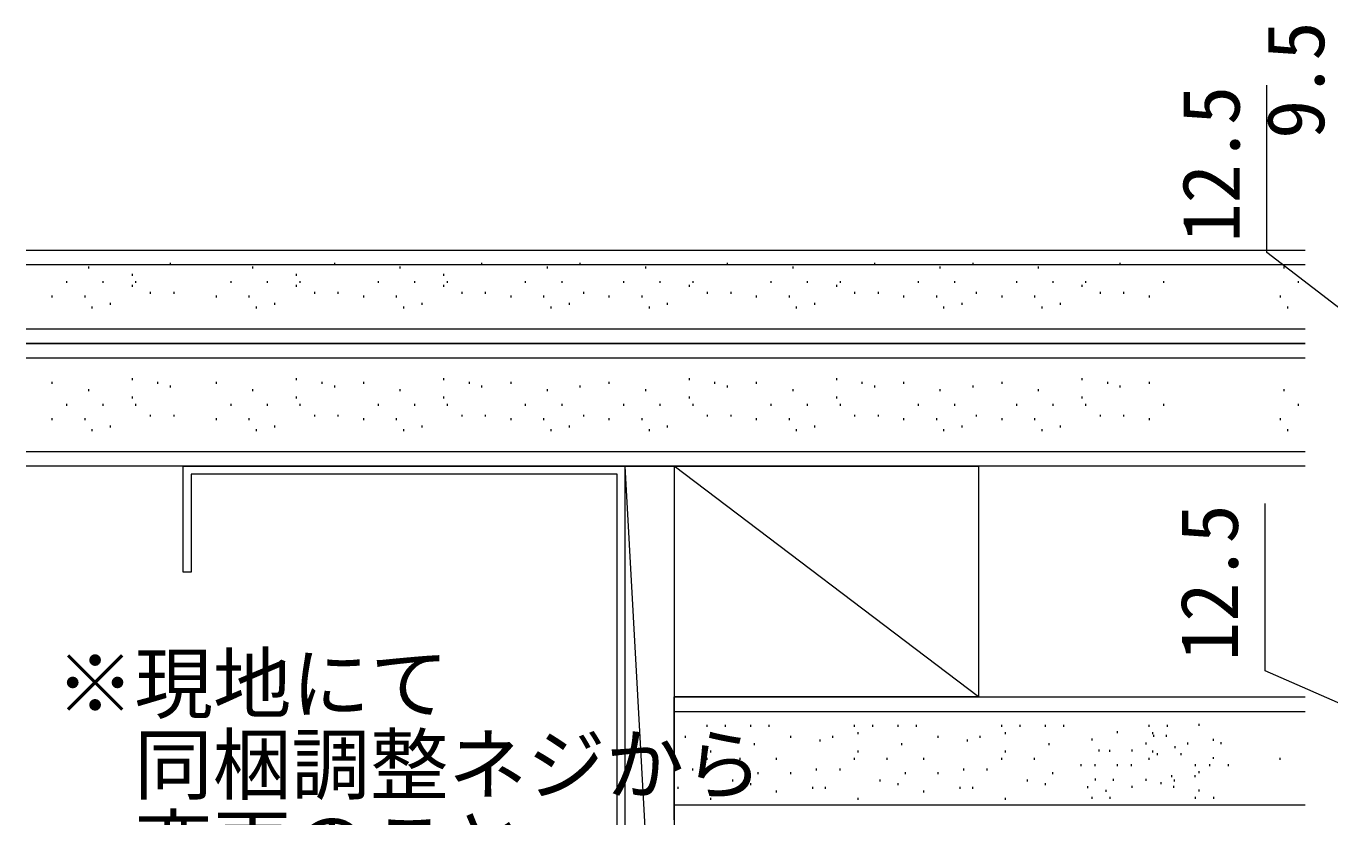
# Model space of a CAD drawing. Units: millimetres, scale not verified. Extents: x -1188 to -198, y -840 to 759.
# Drawn here: x -963.9 to -831.1, y -513.1 to -432.5 of the extents above; entities that cross this region are included whole.
import ezdxf
from ezdxf.enums import TextEntityAlignment as Align

# ---------------------------------------------------------------- set-up
doc = ezdxf.new("R2010")
doc.units = ezdxf.units.MM
doc.header["$LTSCALE"] = 4
doc.layers.add('0-1_USER1', color=4, linetype='Continuous')
doc.layers.add('0-3_YKK_D', color=6, linetype='Continuous', lineweight=9)
doc.layers.add('0-6_YSS_K', color=3, linetype='Continuous', lineweight=9)
doc.styles.add('ＭＳ ゴシック', font='')
doc.styles.get('ＭＳ ゴシック').set_extended_font_data('MS Gothic')

msp = doc.modelspace()

# ---------------------------------------------------------------- linework, layer by layer
at = {"layer": '0-3_YKK_D'}
for p, q in [((-837.536, -455.584), (-837.536, -438.544)), ((-817.367, -471.109), (-837.536, -455.584)), ((-837.706, -498.193), (-837.706, -481.153)), ((-817.367, -507.109), (-837.706, -498.193))]:
    msp.add_line(p, q, dxfattribs=at)
at = {"layer": '0-6_YSS_K'}
for p, q in [((-963.867, -455.359), (-833.617, -455.359)), ((-949.164, -456.847), (-949.164, -456.647)), ((-932.442, -456.847), (-932.442, -456.647)), ((-917.442, -456.847), (-917.442, -456.647)), ((-907.442, -456.847), (-907.442, -456.647)), ((-892.442, -456.847), (-892.442, -456.647)), ((-877.442, -456.847), (-877.442, -456.647)), ((-867.442, -456.847), (-867.442, -456.647)), ((-852.442, -456.847), (-852.442, -456.647)), ((-833.617, -456.859), (-963.867, -456.859)), ((-957.492, -457.218), (-957.492, -457.018)), ((-953.045, -457.959), (-953.045, -457.759)), ((-940.771, -457.218), (-940.771, -457.018)), ((-936.323, -457.959), (-936.323, -457.759)), ((-925.771, -457.218), (-925.771, -457.018)), ((-921.323, -457.959), (-921.323, -457.759)), ((-910.771, -457.218), (-910.771, -457.018)), ((-900.771, -457.218), (-900.771, -457.018)), ((-885.771, -457.218), (-885.771, -457.018)), ((-870.771, -457.218), (-870.771, -457.018)), ((-860.771, -457.218), (-860.771, -457.018)), ((-835.771, -457.218), (-835.771, -457.018)), ((-959.716, -458.701), (-959.716, -458.501)), ((-956.01, -458.701), (-956.01, -458.501)), ((-953.045, -459.106), (-953.045, -458.906)), ((-952.674, -458.701), (-952.674, -458.501)), ((-942.995, -458.701), (-942.995, -458.501)), ((-939.288, -458.701), (-939.288, -458.501)), ((-936.323, -459.106), (-936.323, -458.906)), ((-935.953, -458.701), (-935.953, -458.501)), ((-927.995, -458.701), (-927.995, -458.501)), ((-924.288, -458.701), (-924.288, -458.501)), ((-921.323, -459.106), (-921.323, -458.906)), ((-920.953, -458.701), (-920.953, -458.501)), ((-912.995, -458.701), (-912.995, -458.501)), ((-909.288, -458.701), (-909.288, -458.501)), ((-902.995, -458.701), (-902.995, -458.501)), ((-902.995, -458.701), (-902.995, -458.501)), ((-899.288, -458.701), (-899.288, -458.501)), ((-896.323, -459.106), (-896.323, -458.906)), ((-895.953, -458.701), (-895.953, -458.501)), ((-887.995, -458.701), (-887.995, -458.501)), ((-884.288, -458.701), (-884.288, -458.501)), ((-881.323, -459.106), (-881.323, -458.906)), ((-880.953, -458.701), (-880.953, -458.501)), ((-872.995, -458.701), (-872.995, -458.501)), ((-869.288, -458.701), (-869.288, -458.501)), ((-862.995, -458.701), (-862.995, -458.501)), ((-859.288, -458.701), (-859.288, -458.501)), ((-856.323, -459.106), (-856.323, -458.906)), ((-855.953, -458.701), (-855.953, -458.501)), ((-847.995, -458.701), (-847.995, -458.501)), ((-834.288, -458.701), (-834.288, -458.501)), ((-961.199, -460.183), (-961.199, -459.983)), ((-957.863, -460.183), (-957.863, -459.983)), ((-951.192, -459.812), (-951.192, -459.612)), ((-948.793, -459.812), (-948.793, -459.612)), ((-944.477, -460.183), (-944.477, -459.983)), ((-941.142, -460.183), (-941.142, -459.983)), ((-934.47, -459.812), (-934.47, -459.612)), ((-932.072, -459.812), (-932.072, -459.612)), ((-929.477, -460.183), (-929.477, -459.983)), ((-926.142, -460.183), (-926.142, -459.983)), ((-919.47, -459.812), (-919.47, -459.612)), ((-917.072, -459.812), (-917.072, -459.612)), ((-914.477, -460.183), (-914.477, -459.983)), ((-911.141, -460.183), (-911.141, -459.983)), ((-907.072, -459.812), (-907.072, -459.612)), ((-904.477, -460.183), (-904.477, -459.983)), ((-904.477, -460.183), (-904.477, -459.983)), ((-901.141, -460.183), (-901.141, -459.983)), ((-894.47, -459.812), (-894.47, -459.612)), ((-892.072, -459.812), (-892.072, -459.612)), ((-889.477, -460.183), (-889.477, -459.983)), ((-886.141, -460.183), (-886.141, -459.983)), ((-879.47, -459.812), (-879.47, -459.612)), ((-877.072, -459.812), (-877.072, -459.612)), ((-874.477, -460.183), (-874.477, -459.983)), ((-871.142, -460.183), (-871.142, -459.983)), ((-867.072, -459.812), (-867.072, -459.612)), ((-864.477, -460.183), (-864.477, -459.983)), ((-861.142, -460.183), (-861.142, -459.983)), ((-854.47, -459.812), (-854.47, -459.612)), ((-852.072, -459.812), (-852.072, -459.612)), ((-849.477, -460.183), (-849.477, -459.983)), ((-836.141, -460.183), (-836.141, -459.983)), ((-957.122, -461.295), (-957.122, -461.095)), ((-955.269, -460.924), (-955.269, -460.724)), ((-940.4, -461.295), (-940.4, -461.095)), ((-938.547, -460.924), (-938.547, -460.724)), ((-925.4, -461.295), (-925.4, -461.095)), ((-923.547, -460.924), (-923.547, -460.724)), ((-910.4, -461.295), (-910.4, -461.095)), ((-908.547, -460.924), (-908.547, -460.724)), ((-900.4, -461.295), (-900.4, -461.095)), ((-898.547, -460.924), (-898.547, -460.724)), ((-885.4, -461.295), (-885.4, -461.095)), ((-883.547, -460.924), (-883.547, -460.724)), ((-870.4, -461.295), (-870.4, -461.095)), ((-868.547, -460.924), (-868.547, -460.724)), ((-860.4, -461.295), (-860.4, -461.095)), ((-858.547, -460.924), (-858.547, -460.724)), ((-835.4, -461.295), (-835.4, -461.095)), ((-963.867, -463.359), (-833.617, -463.359)), ((-833.617, -464.859), (-963.867, -464.859)), ((-963.867, -464.859), (-833.617, -464.859)), ((-833.617, -466.359), (-963.867, -466.359)), ((-953.045, -468.606), (-953.045, -468.406)), ((-936.323, -468.606), (-936.323, -468.406)), ((-921.323, -468.606), (-921.323, -468.406)), ((-896.323, -468.606), (-896.323, -468.406)), ((-881.323, -468.606), (-881.323, -468.406)), ((-856.323, -468.606), (-856.323, -468.406)), ((-961.199, -468.977), (-961.199, -468.777)), ((-957.492, -469.718), (-957.492, -469.518)), ((-950.45, -468.977), (-950.45, -468.777)), ((-949.164, -469.347), (-949.164, -469.147)), ((-944.477, -468.977), (-944.477, -468.777)), ((-940.771, -469.718), (-940.771, -469.518)), ((-933.729, -468.977), (-933.729, -468.777)), ((-932.442, -469.347), (-932.442, -469.147)), ((-929.477, -468.977), (-929.477, -468.777)), ((-925.771, -469.718), (-925.771, -469.518)), ((-918.729, -468.977), (-918.729, -468.777)), ((-917.442, -469.347), (-917.442, -469.147)), ((-914.477, -468.977), (-914.477, -468.777)), ((-910.771, -469.718), (-910.771, -469.518)), ((-907.442, -469.347), (-907.442, -469.147)), ((-904.477, -468.977), (-904.477, -468.777)), ((-904.477, -468.977), (-904.477, -468.777)), ((-900.771, -469.718), (-900.771, -469.518)), ((-893.729, -468.977), (-893.729, -468.777)), ((-892.442, -469.347), (-892.442, -469.147)), ((-889.477, -468.977), (-889.477, -468.777)), ((-885.771, -469.718), (-885.771, -469.518)), ((-878.729, -468.977), (-878.729, -468.777)), ((-877.442, -469.347), (-877.442, -469.147)), ((-874.477, -468.977), (-874.477, -468.777)), ((-870.771, -469.718), (-870.771, -469.518)), ((-867.442, -469.347), (-867.442, -469.147)), ((-864.477, -468.977), (-864.477, -468.777)), ((-860.771, -469.718), (-860.771, -469.518)), ((-853.729, -468.977), (-853.729, -468.777)), ((-852.442, -469.347), (-852.442, -469.147)), ((-849.477, -468.977), (-849.477, -468.777)), ((-835.771, -469.718), (-835.771, -469.518)), ((-959.716, -471.201), (-959.716, -471.001)), ((-956.01, -471.201), (-956.01, -471.001)), ((-953.045, -470.459), (-953.045, -470.259)), ((-952.674, -471.201), (-952.674, -471.001)), ((-942.995, -471.201), (-942.995, -471.001)), ((-939.288, -471.201), (-939.288, -471.001)), ((-936.323, -470.459), (-936.323, -470.259)), ((-935.953, -471.201), (-935.953, -471.001)), ((-927.995, -471.201), (-927.995, -471.001)), ((-924.288, -471.201), (-924.288, -471.001)), ((-921.323, -470.459), (-921.323, -470.259)), ((-920.953, -471.201), (-920.953, -471.001)), ((-912.995, -471.201), (-912.995, -471.001)), ((-909.288, -471.201), (-909.288, -471.001)), ((-902.995, -471.201), (-902.995, -471.001)), ((-902.995, -471.201), (-902.995, -471.001)), ((-899.288, -471.201), (-899.288, -471.001)), ((-896.323, -470.459), (-896.323, -470.259)), ((-895.953, -471.201), (-895.953, -471.001)), ((-887.995, -471.201), (-887.995, -471.001)), ((-884.288, -471.201), (-884.288, -471.001)), ((-881.323, -470.459), (-881.323, -470.259)), ((-880.953, -471.201), (-880.953, -471.001)), ((-872.995, -471.201), (-872.995, -471.001)), ((-869.288, -471.201), (-869.288, -471.001)), ((-862.995, -471.201), (-862.995, -471.001)), ((-859.288, -471.201), (-859.288, -471.001)), ((-856.323, -470.459), (-856.323, -470.259)), ((-855.953, -471.201), (-855.953, -471.001)), ((-847.995, -471.201), (-847.995, -471.001)), ((-834.288, -471.201), (-834.288, -471.001)), ((-961.199, -472.683), (-961.199, -472.483)), ((-957.863, -472.683), (-957.863, -472.483)), ((-951.192, -472.312), (-951.192, -472.112)), ((-948.793, -472.312), (-948.793, -472.112)), ((-944.477, -472.683), (-944.477, -472.483)), ((-941.142, -472.683), (-941.142, -472.483)), ((-934.47, -472.312), (-934.47, -472.112)), ((-932.072, -472.312), (-932.072, -472.112)), ((-929.477, -472.683), (-929.477, -472.483)), ((-926.142, -472.683), (-926.142, -472.483)), ((-919.47, -472.312), (-919.47, -472.112)), ((-917.072, -472.312), (-917.072, -472.112)), ((-914.477, -472.683), (-914.477, -472.483)), ((-911.141, -472.683), (-911.141, -472.483)), ((-907.072, -472.312), (-907.072, -472.112)), ((-904.477, -472.683), (-904.477, -472.483)), ((-904.477, -472.683), (-904.477, -472.483)), ((-901.141, -472.683), (-901.141, -472.483)), ((-894.47, -472.312), (-894.47, -472.112)), ((-892.072, -472.312), (-892.072, -472.112)), ((-889.477, -472.683), (-889.477, -472.483)), ((-886.141, -472.683), (-886.141, -472.483)), ((-879.47, -472.312), (-879.47, -472.112)), ((-877.072, -472.312), (-877.072, -472.112)), ((-874.477, -472.683), (-874.477, -472.483)), ((-871.142, -472.683), (-871.142, -472.483)), ((-867.072, -472.312), (-867.072, -472.112)), ((-864.477, -472.683), (-864.477, -472.483)), ((-861.142, -472.683), (-861.142, -472.483)), ((-854.47, -472.312), (-854.47, -472.112)), ((-852.072, -472.312), (-852.072, -472.112)), ((-849.477, -472.683), (-849.477, -472.483)), ((-836.141, -472.683), (-836.141, -472.483)), ((-957.122, -473.795), (-957.122, -473.595)), ((-955.269, -473.424), (-955.269, -473.224)), ((-940.4, -473.795), (-940.4, -473.595)), ((-938.547, -473.424), (-938.547, -473.224)), ((-925.4, -473.795), (-925.4, -473.595)), ((-923.547, -473.424), (-923.547, -473.224)), ((-910.4, -473.795), (-910.4, -473.595)), ((-908.547, -473.424), (-908.547, -473.224)), ((-900.4, -473.795), (-900.4, -473.595)), ((-898.547, -473.424), (-898.547, -473.224)), ((-885.4, -473.795), (-885.4, -473.595)), ((-883.547, -473.424), (-883.547, -473.224)), ((-870.4, -473.795), (-870.4, -473.595)), ((-868.547, -473.424), (-868.547, -473.224)), ((-860.4, -473.795), (-860.4, -473.595)), ((-858.547, -473.424), (-858.547, -473.224)), ((-835.4, -473.795), (-835.4, -473.595)), ((-963.867, -475.859), (-833.617, -475.859)), ((-833.617, -477.359), (-963.867, -477.359)), ((-947.867, -477.359), (-902.867, -477.359)), ((-902.867, -567.359), (-902.867, -477.359)), ((-897.867, -567.359), (-902.867, -477.359)), ((-902.867, -477.359), (-897.867, -477.359)), ((-902.867, -567.359), (-902.867, -477.359)), ((-897.867, -477.359), (-897.867, -567.359)), ((-897.867, -477.359), (-897.867, -500.859)), ((-947.067, -478.159), (-947.067, -488.159)), ((-903.667, -478.159), (-947.067, -478.159)), ((-903.667, -566.559), (-903.667, -478.159)), ((-897.867, -500.859), (-833.617, -500.859)), ((-897.867, -513.359), (-897.867, -500.859)), ((-866.867, -500.859), (-897.867, -500.859)), ((-833.617, -502.359), (-897.867, -502.359)), ((-894.504, -503.907), (-894.504, -503.707)), ((-894.133, -504.648), (-894.133, -504.448)), ((-892.651, -503.907), (-892.651, -503.707)), ((-890.056, -503.907), (-890.056, -503.707)), ((-888.203, -503.907), (-888.203, -503.707)), ((-879.504, -503.907), (-879.504, -503.707)), ((-879.133, -504.648), (-879.133, -504.448)), ((-877.651, -503.907), (-877.651, -503.707)), ((-875.057, -503.907), (-875.057, -503.707)), ((-873.203, -503.907), (-873.203, -503.707)), ((-864.504, -503.907), (-864.504, -503.707)), ((-864.133, -504.648), (-864.133, -504.448)), ((-862.651, -503.907), (-862.651, -503.707)), ((-860.057, -503.907), (-860.057, -503.707)), ((-858.203, -503.907), (-858.203, -503.707)), ((-852.764, -504.351), (-852.764, -504.551)), ((-849.504, -503.907), (-849.504, -503.707)), ((-849.133, -504.648), (-849.133, -504.448)), ((-847.651, -503.907), (-847.651, -503.707)), ((-844.435, -503.609), (-844.435, -503.809)), ((-896.728, -505.019), (-896.728, -504.819)), ((-889.686, -505.76), (-889.686, -505.56)), ((-885.98, -505.019), (-885.98, -504.819)), ((-883.015, -505.39), (-883.015, -505.19)), ((-881.728, -505.019), (-881.728, -504.819)), ((-874.686, -505.76), (-874.686, -505.56)), ((-870.98, -505.019), (-870.98, -504.819)), ((-868.015, -505.39), (-868.015, -505.19)), ((-866.728, -505.019), (-866.728, -504.819)), ((-859.686, -505.76), (-859.686, -505.56)), ((-855.358, -505.092), (-855.358, -505.292)), ((-849.808, -505.688), (-849.808, -505.488)), ((-849.058, -504.721), (-849.058, -504.921)), ((-847.771, -504.721), (-847.771, -504.921)), ((-845.556, -505.688), (-845.556, -505.488)), ((-842.962, -505.318), (-842.962, -505.118)), ((-842.211, -505.462), (-842.211, -505.662)), ((-894.504, -507.243), (-894.504, -507.043)), ((-894.133, -506.502), (-894.133, -506.302)), ((-891.168, -507.243), (-891.168, -507.043)), ((-887.462, -507.243), (-887.462, -507.043)), ((-879.504, -507.243), (-879.504, -507.043)), ((-879.133, -506.502), (-879.133, -506.302)), ((-876.168, -507.243), (-876.168, -507.043)), ((-872.462, -507.243), (-872.462, -507.043)), ((-864.504, -507.243), (-864.504, -507.043)), ((-864.133, -506.502), (-864.133, -506.302)), ((-861.168, -507.243), (-861.168, -507.043)), ((-854.617, -506.204), (-854.617, -506.404)), ((-853.514, -506.43), (-853.514, -506.23)), ((-851.281, -506.204), (-851.281, -506.404)), ((-849.504, -507.243), (-849.504, -507.043)), ((-849.133, -506.502), (-849.133, -506.302)), ((-848.687, -506.574), (-848.687, -506.774)), ((-846.843, -506.059), (-846.843, -505.859)), ((-846.288, -506.574), (-846.288, -506.774)), ((-842.962, -507.171), (-842.962, -506.971)), ((-836.168, -507.243), (-836.168, -507.043)), ((-895.987, -508.355), (-895.987, -508.155)), ((-883.385, -508.355), (-883.385, -508.155)), ((-880.987, -508.355), (-880.987, -508.155)), ((-868.385, -508.355), (-868.385, -508.155)), ((-865.987, -508.355), (-865.987, -508.155)), ((-856.47, -507.686), (-856.47, -507.886)), ((-854.997, -507.912), (-854.997, -507.712)), ((-852.764, -507.686), (-852.764, -507.886)), ((-851.29, -507.912), (-851.29, -507.712)), ((-844.806, -507.686), (-844.806, -507.886)), ((-844.435, -508.427), (-844.435, -508.627)), ((-843.332, -507.912), (-843.332, -507.712)), ((-841.47, -507.686), (-841.47, -507.886)), ((-891.91, -509.467), (-891.91, -509.267)), ((-890.056, -509.837), (-890.056, -509.637)), ((-889.315, -508.725), (-889.315, -508.525)), ((-885.98, -508.725), (-885.98, -508.525)), ((-876.91, -509.467), (-876.91, -509.267)), ((-875.057, -509.837), (-875.057, -509.637)), ((-874.315, -508.725), (-874.315, -508.525)), ((-870.98, -508.725), (-870.98, -508.525)), ((-861.91, -509.467), (-861.91, -509.267)), ((-860.057, -509.837), (-860.057, -509.637)), ((-859.315, -508.725), (-859.315, -508.525)), ((-854.988, -509.169), (-854.988, -509.369)), ((-853.143, -509.395), (-853.143, -509.195)), ((-849.808, -509.395), (-849.808, -509.195)), ((-848.316, -509.539), (-848.316, -509.739)), ((-847.213, -509.024), (-847.213, -508.824)), ((-846.91, -509.467), (-846.91, -509.267)), ((-844.815, -509.024), (-844.815, -508.824)), ((-897.469, -510.208), (-897.469, -510.008)), ((-894.133, -511.32), (-894.133, -511.12)), ((-887.462, -510.578), (-887.462, -510.378)), ((-883.756, -510.208), (-883.756, -510.008)), ((-882.469, -510.208), (-882.469, -510.008)), ((-879.133, -511.32), (-879.133, -511.12)), ((-872.462, -510.578), (-872.462, -510.378)), ((-868.756, -510.208), (-868.756, -510.008)), ((-867.469, -510.208), (-867.469, -510.008)), ((-864.133, -511.32), (-864.133, -511.12)), ((-855.738, -510.136), (-855.738, -509.936)), ((-855.358, -511.022), (-855.358, -511.222)), ((-853.885, -510.507), (-853.885, -510.307)), ((-853.505, -511.022), (-853.505, -511.222)), ((-851.281, -509.91), (-851.281, -510.11)), ((-847.029, -509.91), (-847.029, -510.11)), ((-844.806, -511.022), (-844.806, -511.222)), ((-844.435, -510.281), (-844.435, -510.481)), ((-842.953, -511.022), (-842.953, -511.222)), ((-833.617, -511.859), (-897.867, -511.859))]:
    msp.add_line(p, q, dxfattribs=at)
msp.add_lwpolyline([(-947.067, -488.159), (-947.867, -488.159), (-947.867, -477.359)], dxfattribs=at)
msp.add_lwpolyline([(-866.867, -477.359), (-866.867, -500.859), (-897.867, -477.359)], close=True, dxfattribs=at)

# ---------------------------------------------------------------- texts
at = {"layer": '0-1_USER1', "style": 'ＭＳ ゴシック'}
for s, p in [('※現地にて', (-960.84, -504.178)), ('  同梱調整ネジから', (-960.84, -512.428)), ('  変更のこと', (-960.84, -520.678))]:
    msp.add_text(s, height=5.865, dxfattribs=at).set_placement(p, align=Align.BOTTOM_LEFT)
at = {"layer": '0-3_YKK_D', "color": 4, "style": 'ＭＳ ゴシック'}
for s, p in [('9.5', (-829.918, -444.033)), ('12.5', (-838.536, -454.584)), ('12.5', (-838.706, -497.193))]:
    msp.add_text(s, height=5.865, rotation=90, dxfattribs=at).set_placement(p, align=Align.BOTTOM_LEFT)

doc.saveas('drawing.dxf')
